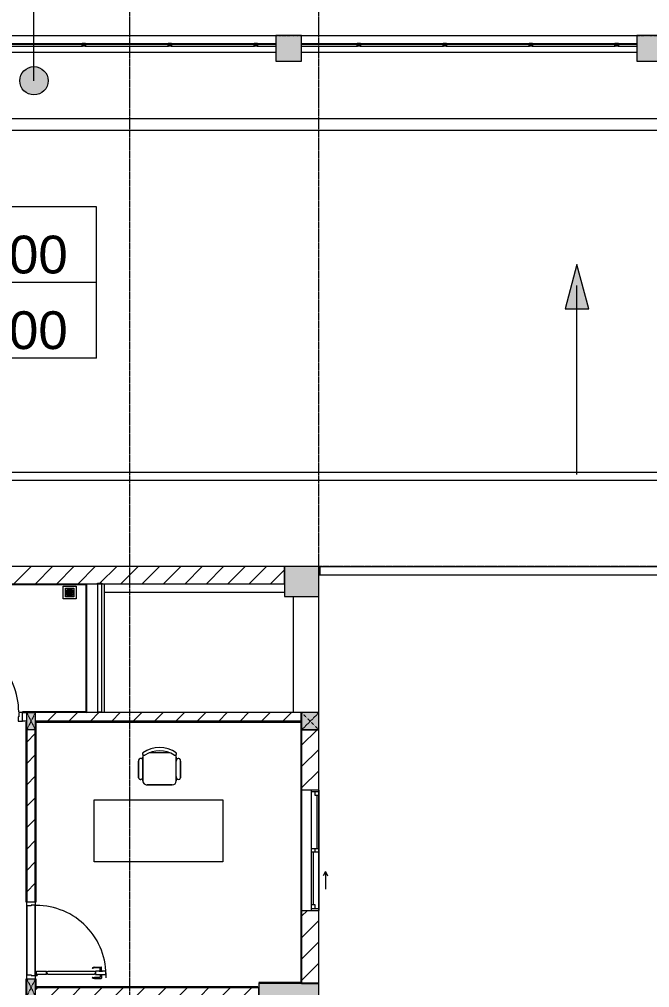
# Model space of a CAD drawing. Header units: millimetres. Extents: x -24439 to 198341, y -52871 to 149926.
# Drawn here: x 51467 to 58803, y 73337 to 84604 of the extents above; entities that cross this region are included whole.
import ezdxf

# ---------------------------------------------------------------- set-up
doc = ezdxf.new("R2010")
doc.units = ezdxf.units.MM
for name, pattern in [('Dash', [6, 3, -3]), ('Double dash', [41.999998, 12, -6, 6, -6, 6, -6]), ('Grid Line', [22.225, 12.7, -3.175, 3.175, -3.175])]:
    doc.linetypes.add(name, pattern=pattern)
for name, color, linetype, lineweight in [('0-1', 7, 'Continuous', 5), ('A-ANNO-NOTE', 131, 'Continuous', 9), ('A-DETL-GENF-1', 9, 'Continuous', 9), ('A-DOOR-1', 9, 'Continuous', 9), ('A-FLOR', 192, 'Continuous', 9), ('A-FLOR-1', 9, 'Continuous', 9), ('A-FLOR-HRAL', 11, 'Continuous', 9), ('A-FLOR-HRAL-1', 9, 'Continuous', 9), ('A-GLAZ', 151, 'Continuous', 9), ('A-WALL', 113, 'Continuous', 9), ('A-WALL-1', 253, 'Continuous', 18), ('A-WALL-2', 9, 'Continuous', 9), ('A-WALL-3', 113, 'Continuous', 18), ('A-WALL-PATT-1', 10, 'Continuous', 9), ('A-WALL-PATT-2', 9, 'Continuous', 9), ('A-WALL-PATT-3', 111, 'Continuous', 9), ('C-PROP-LINE', 91, 'Double dash', 18), ('G-IMPT', 8, 'Continuous', 9), ('I-FURN', 30, 'Continuous', 9), ('I-FURN-1', 9, 'Continuous', 9), ('I-WALL-1', 253, 'Continuous', 18), ('M-EQPM', 50, 'Continuous', 9), ('S-BEAM-1', 9, 'Continuous', 9), ('S-COLS', 52, 'Continuous', 9), ('S-COLS-1', 254, 'Continuous', 5), ('S-COLS-2', 253, 'Continuous', 18), ('S-COLS-3', 9, 'Continuous', 9), ('S-COLS-4', 52, 'Continuous', 18), ('S-COLS-5', 52, 'Dash', 9), ('S-COLS-HDLN', 52, 'Dash', 9), ('S-COLS-HDLN-1', 9, 'Dash', 9), ('S-GRID-1', 1, 'Grid Line', 9)]:
    doc.layers.add(name, color=color, linetype=linetype, lineweight=lineweight)
doc.styles.add('Arial_6', font='arial_0.ttf', dxfattribs={"height": 2})
doc.styles.add('Arial_7', font='arial_0.ttf', dxfattribs={"height": 440})
pattern_1 = [(45, (0, 0), (-116.67262, 116.67262), [])]
pattern_2 = [(45, (0, 0), (-124.4508, 124.4508), [])]

# ---------------------------------------------------------------- blocks, each defined once
blk = doc.blocks.new('NCV_TKTC_KET CAU_rvt-1-TKCS_MB ĐỊNH VỊ CAO ĐỘ THIẾT KẾ')
at = {"layer": 'S-COLS-1'}
blk.add_hatch(color=256, dxfattribs=at).paths.add_polyline_path([(54553, 77887), (54953, 77887), (54953, 78237), (54553, 78237)])
h = blk.add_hatch(color=256, dxfattribs=at)
h.paths.add_polyline_path([(54928, 73037), (54953, 73037), (54953, 73387), (54253, 73387), (54253, 73037), (54878, 73037)])
h.paths.add_polyline_path([(54928, 73182), (54878, 73182), (54878, 73192), (54928, 73192)])
at = {"layer": 'A-FLOR-1'}
for p, q in [((54953, 76537), (54953, 77887)), ((54753, 76537), (54747, 76537)), ((54953, 69762), (54953, 76537))]:
    blk.add_line(p, q, dxfattribs=at)
at = {"layer": 'S-BEAM-1'}
for p, q in [((52453, 77937), (54553, 77937)), ((54653, 77887), (54653, 76537)), ((54953, 76537), (54953, 77887))]:
    blk.add_line(p, q, dxfattribs=at)
at = {"layer": 'S-COLS-2'}
for p, q in [((54553, 78237), (54553, 77887)), ((54953, 78237), (54553, 78237)), ((54953, 77887), (54953, 78237)), ((54553, 77887), (54953, 77887)), ((54253, 73387), (54253, 73037)), ((54953, 73387), (54253, 73387)), ((54953, 73037), (54953, 73387))]:
    blk.add_line(p, q, dxfattribs=at)
blk = doc.blocks.new('Railing - Railing-911452-TKCS_MB ĐỊNH VỊ CAO ĐỘ THIẾT KẾ')
at = {"layer": 'A-FLOR-HRAL-1'}
for p, q in [((28244, 68776), (28254, 68766)), ((28254, 68766), (29334, 68766)), ((28254, 68766), (28254, 68616)), ((29334, 68766), (29344, 68776)), ((29334, 68766), (29334, 67286)), ((27654, 68616), (27644, 68626)), ((28254, 68616), (28244, 68626)), ((27654, 67286), (27654, 68616)), ((28254, 68616), (27654, 68616)), ((27654, 67286), (27644, 67276)), ((27644, 67276), (27694, 67276)), ((27694, 67286), (27654, 67286)), ((27694, 67286), (27694, 67276)), ((28594, 67276), (28594, 67286)), ((29334, 67286), (28594, 67286)), ((28594, 67276), (28644, 67276)), ((29334, 67286), (29344, 67276))]:
    blk.add_line(p, q, dxfattribs=at)
blk = doc.blocks.new('DOOR_CW_01 CANH MO-PANEL KINH - DIW_01-900x2200-CỬA GỖ VÂN LAMINATE-553375-TKCS_MB ĐỊNH VỊ CAO ĐỘ THIẾT KẾ')
at = {"layer": 'A-DETL-GENF-1'}
for p, q in [((-397, -182), (-397, -62)), ((-397, -62), (-357, -62)), ((-357, -62), (-357, -182)), ((-357, -182), (-397, -182)), ((-397, -196), (-391, -196)), ((-397, -738), (-397, -196)), ((-391, -196), (-391, -182)), ((-391, -182), (-363, -182)), ((-363, -182), (-363, -196)), ((-357, -196), (-363, -196)), ((-357, -196), (-357, -738)), ((-442, -737), (-442, -816)), ((-434, -711), (-427, -716)), ((-434, -800), (-434, -737)), ((-397, -738), (-391, -738)), ((-357, -752), (-397, -752)), ((-397, -752), (-397, -872)), ((-391, -752), (-391, -738)), ((-363, -752), (-391, -752)), ((-357, -738), (-363, -738)), ((-363, -738), (-363, -752)), ((-357, -872), (-357, -752)), ((-320, -711), (-327, -716)), ((-320, -800), (-320, -737)), ((-312, -737), (-312, -816)), ((-399, -820), (-438, -820)), ((-399, -804), (-430, -804)), ((-399, -792), (-399, -832)), ((-397, -792), (-399, -792)), ((-399, -832), (-397, -832)), ((-397, -792), (-397, -832)), ((-397, -872), (-357, -872)), ((-357, -792), (-357, -832)), ((-357, -792), (-355, -792)), ((-355, -832), (-357, -832)), ((-355, -792), (-355, -832)), ((-355, -804), (-324, -804)), ((-355, -820), (-316, -820))]:
    blk.add_line(p, q, dxfattribs=at)
blk.add_circle((-407, -60), 10, dxfattribs=at)
for centre, radius, start, end in [((-407, -60), 814, 268, 0), ((-397, -737), 45, 145, 180), ((-397, -737), 37, 145, 180), ((-357, -737), 37, 0, 35), ((-357, -737), 45, 360, 35), ((-438, -816), 4, 180, 270), ((-430, -800), 4, 180, 270), ((-324, -800), 4, 270, 0), ((-316, -816), 4, 270, 0)]:
    blk.add_arc(centre, radius, start, end, dxfattribs=at)
at = {"layer": 'A-DOOR-1'}
for p, q in [((-450, -50), (-450, 50)), ((-450, 50), (-400, 50)), ((-400, 50), (-400, 0)), ((400, 0), (400, 50)), ((400, 50), (450, 50)), ((450, 50), (450, -50)), ((-410, -50), (-450, -50)), ((-410, 0), (-410, -50)), ((-400, 0), (-410, 0)), ((-407, -50), (-382, -50)), ((410, 0), (400, 0)), ((410, -50), (410, 0)), ((450, -50), (410, -50))]:
    blk.add_line(p, q, dxfattribs=at)
blk = doc.blocks.new('BAN LV A - BAN LV A_dwg_ban hoc2-348006-TKCS_MB ĐỊNH VỊ CAO ĐỘ THIẾT KẾ')
at = {"layer": 'I-FURN'}
for p, q in [((-243, 354), (-243, 162)), ((-194, 389), (-194, 113)), ((146, 437), (-146, 437)), ((194, 113), (194, 389)), ((194, 351), (194, 151)), ((244, 162), (244, 354)), ((-121, 65), (121, 65))]:
    blk.add_line(p, q, dxfattribs=at)
at = {"layer": 'I-FURN', "flags": 128}
blk.add_lwpolyline([(-738, 611), (-738, 1331), (-155, 1331), (762, 1331), (762, 611)], close=True, dxfattribs=at)
at = {"layer": 'I-FURN'}
for centre, radius, start, end in [((-219, 347), 25.3, 343.7398, 163.7398), ((-146, 389), 48.6, 90, 180), ((146, 389), 48.6, 360, 90), ((219, 347), 25.3, 16.2602, 170.7054), ((-219, 155), 25.3, 163.7398, 16.2602), ((-146, 113), 48.6, 180, 207.5844), ((146, 113), 48.6, 332.4156, 0), ((219, 155), 25.3, 189.2946, 16.2602), ((-180, 75), 17.8, 57.9726, 216.6901), ((0, 324), 324, 233.1301, 306.8699), ((0, 359), 318, 237.5758, 302.4242), ((180, 75), 17.8, 323.3099, 122.0274)]:
    blk.add_arc(centre, radius, start, end, dxfattribs=at)
blk = doc.blocks.new('BAN LV A - BAN LV A_dwg-348005-TKCS_MB ĐỊNH VỊ CAO ĐỘ THIẾT KẾ')
at = {"extrusion": (0, 0, -1), "zscale": -1, "rotation": 180}
blk.add_blockref('BAN LV A - BAN LV A_dwg_ban hoc2-348006-TKCS_MB ĐỊNH VỊ CAO ĐỘ THIẾT KẾ', (-729, 1384), dxfattribs=at)
blk = doc.blocks.new('BAN LV A - BAN LV A-401069-TKCS_MB ĐỊNH VỊ CAO ĐỘ THIẾT KẾ')
at = {"layer": 'I-FURN-1'}
for p, q in [((-9, -53), (1491, -53)), ((-9, -773), (-9, -53)), ((1491, -53), (1491, -773)), ((1491, -773), (-9, -773)), ((535, -1029), (535, -995)), ((583, -946), (875, -946)), ((923, -995), (923, -1032)), ((486, -1222), (486, -1029)), ((973, -1029), (973, -1222)), ((535, -1270), (535, -1236)), ((923, -1233), (923, -1270))]:
    blk.add_line(p, q, dxfattribs=at)
for centre, radius, start, end in [((510, -1036), 25.3, 16.2602, 163.7398), ((583, -995), 48.6, 90, 180), ((875, -995), 48.6, 0, 90), ((948, -1036), 25.3, 16.2602, 170.7054), ((510, -1229), 25.3, 163.7398, 343.7398), ((948, -1229), 25.3, 189.2946, 16.2602), ((549, -1308), 17.8, 119.404, 216.6901), ((583, -1270), 48.6, 180, 207.5844), ((729, -1060), 324, 233.1301, 306.8699), ((875, -1270), 48.6, 332.4156, 0), ((909, -1308), 17.8, 323.3099, 60.596)]:
    blk.add_arc(centre, radius, start, end, dxfattribs=at)
at = {"extrusion": (0, 0, -1), "zscale": -1, "rotation": 180}
blk.add_blockref('BAN LV A - BAN LV A_dwg-348005-TKCS_MB ĐỊNH VỊ CAO ĐỘ THIẾT KẾ', (0, 0), dxfattribs=at)
blk = doc.blocks.new('Railing - 50 x 10mm-457210-TKCS_MB ĐỊNH VỊ CAO ĐỘ THIẾT KẾ')
at = {"layer": 'A-FLOR-HRAL-1'}
for p, q in [((25, 5), (-25, 5)), ((-25, 5), (-25, -5)), ((25, -5), (25, 5)), ((-25, -5), (25, -5))]:
    blk.add_line(p, q, dxfattribs=at)
blk = doc.blocks.new('Railing - Railing-987316-TKCS_MB ĐỊNH VỊ CAO ĐỘ THIẾT KẾ')
at = {"layer": 'A-FLOR-HRAL-1'}
for p, q in [((29469, 68771), (29469, 67286)), ((29519, 67286), (29519, 68771))]:
    blk.add_line(p, q, dxfattribs=at)
at = {"extrusion": (0, 0, -1), "zscale": -1}
for p in [(-29494, 68776), (-29494, 67281)]:
    blk.add_blockref('Railing - 50 x 10mm-457210-TKCS_MB ĐỊNH VỊ CAO ĐỘ THIẾT KẾ', p, dxfattribs=at)
blk = doc.blocks.new('G1_SOF - BO TRU - 100x200-V116-TKCS_MB ĐỊNH VỊ CAO ĐỘ THIẾT KẾ')
at = {"layer": 'S-COLS-3'}
blk.add_hatch(color=256, dxfattribs=at).paths.add_polyline_path([(50, 100), (-50, 100), (-50, -100), (50, -100)])
at = {"layer": 'S-COLS-2'}
for p, q in [((-50, 100), (50, 100)), ((-50, -100), (-50, 100)), ((50, 100), (50, -100))]:
    blk.add_line(p, q, dxfattribs=at)
at = {"layer": 'S-COLS-HDLN-1'}
for p, q in [((50, -100), (-50, 100)), ((-50, -100), (50, 100))]:
    blk.add_line(p, q, dxfattribs=at)
blk = doc.blocks.new('DOOR_CW_01 CANH MO-PANEL KINH - DIG_01-900x2200-CỬA NHÔM KÍNH-400868-TKCS_MB ĐỊNH VỊ CAO ĐỘ THIẾT KẾ')
at = {"layer": 'A-DETL-GENF-1'}
for p, q in [((-442, 737), (-442, 816)), ((-399, 820), (-438, 820)), ((-434, 800), (-434, 737)), ((-399, 804), (-430, 804)), ((-399, 832), (-397, 832)), ((-399, 792), (-399, 832)), ((-397, 792), (-399, 792)), ((-397, 872), (-357, 872)), ((-397, 752), (-397, 872)), ((-397, 792), (-397, 832)), ((-357, 872), (-357, 752)), ((-357, 792), (-357, 832)), ((-355, 832), (-357, 832)), ((-357, 792), (-355, 792)), ((-355, 792), (-355, 832)), ((-355, 820), (-316, 820)), ((-355, 804), (-324, 804)), ((-320, 800), (-320, 737)), ((-312, 737), (-312, 816)), ((-434, 711), (-427, 716)), ((-357, 752), (-397, 752)), ((-397, 738), (-391, 738)), ((-397, 738), (-397, 196)), ((-363, 752), (-391, 752)), ((-391, 752), (-391, 738)), ((-363, 738), (-363, 752)), ((-357, 738), (-363, 738)), ((-357, 196), (-357, 738)), ((-320, 711), (-327, 716)), ((-397, 196), (-391, 196)), ((-357, 182), (-397, 182)), ((-397, 182), (-397, 62)), ((-391, 196), (-391, 182)), ((-391, 182), (-363, 182)), ((-357, 196), (-363, 196)), ((-363, 182), (-363, 196)), ((-357, 62), (-357, 182)), ((-397, 62), (-357, 62))]:
    blk.add_line(p, q, dxfattribs=at)
blk.add_circle((-407, 60), 10, dxfattribs=at)
for centre, radius, start, end in [((-438, 816), 4, 90, 180), ((-407, 60), 814, 360, 92), ((-430, 800), 4, 90, 180), ((-324, 800), 4, 360, 90), ((-316, 816), 4, 0, 90), ((-397, 737), 45, 180, 215), ((-397, 737), 37, 180, 215), ((-357, 737), 37, 325, 0), ((-357, 737), 45, 325, 0)]:
    blk.add_arc(centre, radius, start, end, dxfattribs=at)
at = {"layer": 'A-DOOR-1'}
for p, q in [((-410, 50), (-450, 50)), ((-450, 50), (-450, -50)), ((-410, 0), (-410, 50)), ((-400, 0), (-410, 0)), ((-407, 50), (-382, 50)), ((-400, -50), (-400, 0)), ((410, 0), (400, 0)), ((400, 0), (400, -50)), ((450, 50), (410, 50)), ((410, 50), (410, 0)), ((450, -50), (450, 50)), ((-450, -50), (-400, -50)), ((400, -50), (450, -50))]:
    blk.add_line(p, q, dxfattribs=at)
blk = doc.blocks.new('G1_SOF - BO TRU - 100x200-V62-TKCS_MB ĐỊNH VỊ CAO ĐỘ THIẾT KẾ')
at = {"layer": 'S-COLS-3'}
blk.add_hatch(color=256, dxfattribs=at).paths.add_polyline_path([(-50, -100), (50, -100), (50, 100), (-50, 100)])
at = {"layer": 'S-COLS-2'}
for p, q in [((-50, 100), (50, 100)), ((-50, -100), (-50, 100)), ((50, 100), (50, -100)), ((50, -100), (-50, -100))]:
    blk.add_line(p, q, dxfattribs=at)
at = {"layer": 'S-COLS-HDLN-1'}
for p, q in [((50, -100), (-50, 100)), ((-50, -100), (50, 100))]:
    blk.add_line(p, q, dxfattribs=at)
blk = doc.blocks.new('NCV_TKTC_TANG 1_rvt-1-TKCS_MB ĐỊNH VỊ CAO ĐỘ THIẾT KẾ')
at = {"layer": 'A-WALL-PATT-1'}
h = blk.add_hatch(dxfattribs=at)
h.set_pattern_fill('FP_2', color=256, style=0, pattern_type=2)
h.set_pattern_definition(pattern_2)
h.paths.add_polyline_path([(51653, 76437), (54747, 76437), (54747, 76537), (51653, 76537)])
h = blk.add_hatch(dxfattribs=at)
h.set_pattern_fill('FP_2', color=256, style=0, pattern_type=2)
h.set_pattern_definition(pattern_2)
h.paths.add_polyline_path([(51553, 74337), (51653, 74337), (51653, 76337), (51553, 76337), (51553, 74390)])
h = blk.add_hatch(dxfattribs=at)
h.set_pattern_fill('FP_2', color=256, style=0, pattern_type=2)
h.set_pattern_definition(pattern_2)
h.paths.add_polyline_path([(53773, 73237), (54253, 73237), (54253, 73337), (51653, 73337), (51653, 73237), (52563, 73237)])
at = {"layer": 'A-WALL-PATT-2'}
h = blk.add_hatch(dxfattribs=at)
h.set_pattern_fill('FP_3', color=256, style=0, pattern_type=2)
h.set_pattern_definition(pattern_1)
h.paths.add_polyline_path([(51543, 73227), (51553, 73227), (51553, 73437), (51543, 73437), (51543, 73237)])
h.paths.add_polyline_path([(51543, 74337), (51553, 74337), (51553, 76437), (51543, 76437), (51543, 74345)])
h = blk.add_hatch(dxfattribs=at)
h.set_pattern_fill('FP_3', color=256, style=0, pattern_type=2)
h.set_pattern_definition(pattern_1)
h.paths.add_polyline_path([(51653, 76427), (54753, 76427), (54753, 76437), (51653, 76437)])
h = blk.add_hatch(dxfattribs=at)
h.set_pattern_fill('FP_3', color=256, style=0, pattern_type=2)
h.set_pattern_definition(pattern_1)
h.paths.add_polyline_path([(51663, 73347), (51663, 73437), (51653, 73437), (51653, 73347)])
h.paths.add_polyline_path([(51653, 74337), (51663, 74337), (51663, 76427), (51653, 76427), (51653, 74390)])
h = blk.add_hatch(dxfattribs=at)
h.set_pattern_fill('FP_3', color=256, style=0, pattern_type=2)
h.set_pattern_definition(pattern_1)
h.paths.add_polyline_path([(54753, 73387), (54753, 76427), (54743, 76427), (54743, 73387)])
h = blk.add_hatch(dxfattribs=at)
h.set_pattern_fill('FP_3', color=256, style=0, pattern_type=2)
h.set_pattern_definition(pattern_1)
h.paths.add_polyline_path([(54253, 73387), (54743, 73387), (54743, 73397), (54253, 73397)])
h = blk.add_hatch(dxfattribs=at)
h.set_pattern_fill('FP_3', color=256, style=0, pattern_type=2)
h.set_pattern_definition(pattern_1)
h.paths.add_polyline_path([(52563, 73337), (54253, 73337), (54253, 73347), (51653, 73347), (51653, 73337)])
at = {"layer": 'A-FLOR-1'}
for p, q in [((51543, 76437), (51503, 76437)), ((51553, 73487), (51553, 74287)), ((51553, 74287), (51553, 73487)), ((51653, 74297), (51653, 73477)), ((51653, 73477), (51653, 74297))]:
    blk.add_line(p, q, dxfattribs=at)
at = {"layer": 'A-WALL-1'}
for p, q in [((52378, 76537), (51653, 76537)), ((54747, 76537), (52428, 76537)), ((54747, 76437), (54747, 76537)), ((51653, 76437), (54747, 76437)), ((54253, 73337), (51653, 73337)), ((54253, 73237), (54253, 73337))]:
    blk.add_line(p, q, dxfattribs=at)
at = {"layer": 'A-WALL-2'}
for p, q in [((52253, 76537), (52253, 78037)), ((52453, 78037), (52453, 76537)), ((51553, 74337), (51553, 76337)), ((51553, 76337), (51553, 74337)), ((51653, 76337), (51653, 74337)), ((51653, 74337), (51653, 76337)), ((51553, 73487), (51553, 74287)), ((51653, 74297), (51653, 73477))]:
    blk.add_line(p, q, dxfattribs=at)
at = {"layer": 'I-WALL-1'}
for p, q in [((51553, 76437), (51543, 76437)), ((51543, 76427), (51543, 74337)), ((54753, 76437), (51653, 76437)), ((51663, 76427), (54743, 76427)), ((51663, 74337), (51663, 76427)), ((54743, 76427), (54743, 73397)), ((54753, 76427), (54753, 76437)), ((54753, 75635), (54753, 76427)), ((51543, 74337), (51553, 74337)), ((51653, 74337), (51663, 74337)), ((54753, 73387), (54753, 74235)), ((51543, 73437), (51543, 73227)), ((51553, 73437), (51543, 73437)), ((51663, 73437), (51653, 73437)), ((51663, 73347), (51663, 73437)), ((54743, 73397), (54253, 73397)), ((54253, 73387), (54743, 73387)), ((54743, 73387), (54753, 73387)), ((51653, 73337), (54253, 73337)), ((54243, 73347), (51663, 73347)), ((54253, 73337), (54253, 73347))]:
    blk.add_line(p, q, dxfattribs=at)
at = {"layer": 'A-DOOR-1'}
blk.add_blockref('DOOR_CW_01 CANH MO-PANEL KINH - DIG_01-900x2200-CỬA NHÔM KÍNH-400868-TKCS_MB ĐỊNH VỊ CAO ĐỘ THIẾT KẾ', (51053, 76487), dxfattribs=at)
at = {"layer": 'A-DOOR-1', "rotation": 90.0000000000008}
blk.add_blockref('DOOR_CW_01 CANH MO-PANEL KINH - DIW_01-900x2200-CỬA GỖ VÂN LAMINATE-553375-TKCS_MB ĐỊNH VỊ CAO ĐỘ THIẾT KẾ', (51603, 73887), dxfattribs=at)
at = {"layer": 'A-FLOR-HRAL-1'}
for name in ['Railing - Railing-911452-TKCS_MB ĐỊNH VỊ CAO ĐỘ THIẾT KẾ', 'Railing - Railing-987316-TKCS_MB ĐỊNH VỊ CAO ĐỘ THIẾT KẾ']:
    blk.add_blockref(name, (22908, 9261), dxfattribs=at)
at = {"layer": 'I-FURN-1', "rotation": 180}
blk.add_blockref('BAN LV A - BAN LV A-401069-TKCS_MB ĐỊNH VỊ CAO ĐỘ THIẾT KẾ', (53828, 74749), dxfattribs=at)
at = {"layer": 'S-COLS-3', "rotation": 180}
for name, p in [('G1_SOF - BO TRU - 100x200-V62-TKCS_MB ĐỊNH VỊ CAO ĐỘ THIẾT KẾ', (51603, 76437)), ('G1_SOF - BO TRU - 100x200-V116-TKCS_MB ĐỊNH VỊ CAO ĐỘ THIẾT KẾ', (51603, 73337))]:
    blk.add_blockref(name, p, dxfattribs=at)
blk = doc.blocks.new('1_FAMILY RVT - W01-WxH 1400x1400xmm-389822-TKCS_MB ĐỊNH VỊ CAO ĐỘ THIẾT KẾ')
at = {"layer": 'A-GLAZ'}
for p, q in [((248.4, 172.39), (299.2, 197.79)), ((248.4, 172.39), (299.2, 146.99)), ((248.4, 172.39), (451.6, 172.39)), ((-700, 96.19), (-700, -103.81)), ((700, 96.19), (-700, 96.19)), ((-700, 96.19), (-636.5, 96.19)), ((-700, 7.29), (-680.95, 7.29)), ((-680.95, 96.19), (-680.95, 7.29)), ((-636.5, 51.74), (-680.95, 51.74)), ((-680.95, 7.29), (-22.225, 7.29)), ((-636.5, 96.19), (-22.225, 96.19)), ((-636.5, 96.19), (-636.5, 51.74)), ((-636.5, 73.965), (-22.225, 73.965)), ((-22.225, 7.29), (-22.225, 96.19)), ((-22.225, 96.19), (22.225, 96.19)), ((22.225, 51.74), (-22.225, 51.74)), ((-22.225, 7.29), (22.225, 7.29)), ((22.225, 96.19), (680.95, 96.19)), ((22.225, 96.19), (22.225, 7.29)), ((22.225, 29.515), (636.5, 29.515)), ((22.225, 7.29), (636.5, 7.29)), ((636.5, 51.74), (636.5, 7.29)), ((680.95, 51.74), (636.5, 51.74)), ((636.5, 7.29), (700, 7.29)), ((680.95, 96.19), (700, 96.19)), ((680.95, 96.19), (680.95, 7.29)), ((700, -103.81), (700, 96.19)), ((-700, -103.81), (700, -103.81))]:
    blk.add_line(p, q, dxfattribs=at)
blk = doc.blocks.new('M_Concrete-Rectangular-Column2 - 300x300-2025389-TKCS_MB ĐỊNH VỊ CAO ĐỘ THIẾT KẾ')
at = {"layer": 'S-COLS-3'}
blk.add_hatch(color=256, dxfattribs=at).paths.add_polyline_path([(150, -150), (150, 150), (-150, 150), (-150, -150)])
at = {"layer": 'S-COLS-4'}
for p, q in [((150, 150), (-150, 150)), ((-150, 150), (-150, -150)), ((150, -150), (150, 150)), ((-150, -150), (150, -150))]:
    blk.add_line(p, q, dxfattribs=at)
blk = doc.blocks.new('NBS_CLDPhysicalSecuritySystems_MtlMeshPnlFncngSym_CLDModsecSecurusS3_InfillPanel - NBS_CLDPhysicalSecuritySystems_MtlMeshPnlFncngSym_CLDModsecSecurusS2_InfillPanel-2369332-TKCS_MB ĐỊNH VỊ CAO ĐỘ THIẾT KẾ')
at = {"layer": 'A-FLOR-HRAL'}
h = blk.add_hatch(dxfattribs=at)
h.set_pattern_fill('FP_6', color=256, style=0, pattern_type=2)
h.set_pattern_definition([(180, (609.6, 0), (-2e-15, -13), []), (270, (609.6, 0), (76, 5e-15), [])])
h.paths.add_polyline_path([(38, 6), (0, 6), (0, -6), (3900, -6), (3900, 6), (2459, 6)])
for p, q in [((218, 27), (0, 27)), ((0, 6), (3900, 6)), ((214, 6), (214, 23)), ((254, 6), (214, 6)), ((218, 27), (250, 27)), ((1218, 27), (250, 27)), ((254, 23), (254, 6)), ((1214, 6), (1214, 23)), ((1254, 6), (1214, 6)), ((1218, 27), (1250, 27)), ((2218, 27), (1250, 27)), ((1254, 23), (1254, 6)), ((2214, 6), (2214, 23)), ((2254, 6), (2214, 6)), ((2218, 27), (2250, 27)), ((3218, 27), (2250, 27)), ((2254, 23), (2254, 6)), ((3214, 6), (3214, 23)), ((3254, 6), (3214, 6)), ((3218, 27), (3250, 27)), ((3900, 27), (3250, 27)), ((3254, 23), (3254, 6)), ((3900, -6), (0, -6)), ((214, -11), (214, -6)), ((214, -6), (254, -6)), ((254, -11), (214, -11)), ((254, -6), (254, -11)), ((1214, -11), (1214, -6)), ((1214, -6), (1254, -6)), ((1254, -11), (1214, -11)), ((1254, -6), (1254, -11)), ((2214, -11), (2214, -6)), ((2214, -6), (2254, -6)), ((2254, -11), (2214, -11)), ((2254, -6), (2254, -11)), ((3214, -11), (3214, -6)), ((3214, -6), (3254, -6)), ((3254, -11), (3214, -11)), ((3254, -6), (3254, -11))]:
    blk.add_line(p, q, dxfattribs=at)
for centre, start, end in [((218, 23), 90, 180), ((250, 23), 0, 90), ((1218, 23), 90, 180), ((1250, 23), 0, 90), ((2218, 23), 90, 180), ((2250, 23), 0, 90), ((3218, 23), 90, 180), ((3250, 23), 0, 90)]:
    blk.add_arc(centre, 4, start, end, dxfattribs=at)
blk = doc.blocks.new('TKTC_XREF_251221_MB TANG 1 - TKTC_XREF_260130_MB TANG 1_dwg_THU NUOC - THU NUOC-444531-TKCS_MB TẦNG 1-4202124-TKCS_MB ĐỊNH VỊ CAO ĐỘ THIẾT KẾ')
at = {"layer": 'M-EQPM'}
for p, q in [((-23, 11), (41, 11)), ((41, 5), (-23, 5)), ((-11, 23), (28, 23)), ((28, 17), (-11, 17)), ((-1, 36), (19, 36)), ((19, 30), (-1, 30)), ((-23, -14), (41, -14)), ((41, -20), (-23, -20)), ((-11, -26), (28, -26)), ((28, -32), (-11, -32)), ((-1, -38), (19, -38)), ((19, -44), (-1, -44))]:
    blk.add_line(p, q, dxfattribs=at)
at = {"layer": 'M-EQPM', "flags": 128}
for points in [[(84, -79), (84, 71), (-66, 71), (-66, -79)], [(59, -54), (59, 46), (-41, 46), (-41, -54)]]:
    blk.add_lwpolyline(points, close=True, dxfattribs=at)
for points in [[(-23, -1), (1, -1), (1, -7), (-23, -7)], [(41, -7), (17, -7), (17, -1), (41, -1)]]:
    blk.add_lwpolyline(points, dxfattribs=at)
at = {"layer": 'M-EQPM'}
for centre, radius, start, end in [((9, -4), 45, 360, 180), ((9, -4), 45, 360, 180), ((-23, 8), 3, 90, 270), ((-11, 20), 3, 90, 270), ((-1, 33), 3, 90, 270), ((19, 33), 3, 270, 90), ((28, 20), 3, 270, 90), ((41, 8), 3, 270, 90), ((9, -4), 45, 180, 360), ((9, -4), 45, 180, 360), ((-23, -4), 3, 90, 270), ((-23, -17), 3, 90, 270), ((-11, -29), 3, 90, 270), ((-1, -41), 3, 90, 270), ((19, -41), 3, 270, 90), ((28, -29), 3, 270, 90), ((41, -4), 3, 270, 90), ((41, -17), 3, 270, 90)]:
    blk.add_arc(centre, radius, start, end, dxfattribs=at)
blk = doc.blocks.new('TKTC_XREF_251221_MB TANG 1 - TKTC_XREF_260130_MB TANG 1_dwg-4202109-TKCS_MB ĐỊNH VỊ CAO ĐỘ THIẾT KẾ')
at = {"layer": 'G-IMPT'}
for p, q in [((-148199, -323108), (-156799, -323108)), ((-148199, -324810), (-148199, -323460))]:
    blk.add_line(p, q, dxfattribs=at)
at = {"extrusion": (0, 0, -1), "zscale": -1}
blk.add_blockref('TKTC_XREF_251221_MB TANG 1 - TKTC_XREF_260130_MB TANG 1_dwg_THU NUOC - THU NUOC-444531-TKCS_MB TẦNG 1-4202124-TKCS_MB ĐỊNH VỊ CAO ĐỘ THIẾT KẾ', (151090, -323408), dxfattribs=at)
blk = doc.blocks.new('TKTC_XREF_251221_MB TANG 1 - TKTC_XREF_251221_MB TANG 1-2038492-TKCS_MB ĐỊNH VỊ CAO ĐỘ THIẾT KẾ')
blk.add_blockref('TKTC_XREF_251221_MB TANG 1 - TKTC_XREF_260130_MB TANG 1_dwg-4202109-TKCS_MB ĐỊNH VỊ CAO ĐỘ THIẾT KẾ', (169499, 384110))
blk = doc.blocks.new('G1_SOF - BO TRU - 200x200-3050151-TKCS_MB ĐỊNH VỊ CAO ĐỘ THIẾT KẾ')
at = {"layer": 'S-COLS-HDLN'}
for p, q in [((-100, 100), (100, -100)), ((100, 100), (-100, -100))]:
    blk.add_line(p, q, dxfattribs=at)
blk = doc.blocks.new('Family - ___-1476882-TKCS_MB ĐỊNH VỊ CAO ĐỘ THIẾT KẾ')
at = {"layer": 'C-PROP-LINE'}
blk.add_line((33104, 84418), (127802, 84418), dxfattribs=at)
blk = doc.blocks.new('GHI CHU CAO DO THIET KE - GHI CHÚ CAO ĐỘ THIẾT KẾ-1513209-TKCS_MB ĐỊNH VỊ CAO ĐỘ THIẾT KẾ')
at = {"layer": 'A-ANNO-NOTE'}
for p, q in [((0, 8), (0, 0)), ((14.5, 8), (0, 8)), ((4.5, 8), (4.5, 0)), ((14.5, 0), (14.5, 8)), ((14.5, 4), (0, 4)), ((14.5, 0), (0, 0))]:
    blk.add_line(p, q, dxfattribs=at)
at = {"layer": 'A-ANNO-NOTE', "char_height": 2, "attachment_point": 5, "line_spacing_factor": 0.936439, "style": 'Arial_6'}
for s, insert, width in [('\\pt0.5,1,1.5,2,2.5,3,3.5,4,4.5,5,5.5,6,6.5,7,7.5,8,8.5,9,9.5,10,10.5,11,11.5,12,12.5,13,13.5,14,14.5,15,15.5,16;QG', (2.255, 5.459), 4.63), ('\\pt0.5,1,1.5,2,2.5,3,3.5,4,4.5,5,5.5,6,6.5,7,7.5,8,8.5,9,9.5,10,10.5,11,11.5,12,12.5,13,13.5,14,14.5,15,15.5,16;TK', (2.229, 1.459), 4.5)]:
    blk.add_mtext(s, dxfattribs=dict(at, insert=insert, width=width))
blk = doc.blocks.new('MUI TEN_0_1 - Moc lat gach-1550039-TKCS_MB ĐỊNH VỊ CAO ĐỘ THIẾT KẾ')
at = {"layer": 'A-ANNO-NOTE'}
blk.add_hatch(color=256, dxfattribs=at).paths.add_polyline_path([(7.872, 1.448), (7.872, 2.701), (10.209, 2.074)])
for p, q in [((10.209, 2.074), (7.872, 2.701)), ((7.872, 2.701), (7.872, 1.448)), ((-0.901, 2.074), (9.099, 2.074)), ((7.872, 1.448), (10.209, 2.074))]:
    blk.add_line(p, q, dxfattribs=at)

msp = doc.modelspace()

# ---------------------------------------------------------------- hatches: boundary and pattern name
at = {"layer": 'A-ANNO-NOTE'}
h = msp.add_hatch(color=256, dxfattribs=at)
edge = h.paths.add_edge_path()
edge.add_arc((51637.2, 83889.9), 165, 0, 360)
at = {"layer": 'A-WALL-PATT-3'}
h = msp.add_hatch(dxfattribs=at)
h.set_pattern_fill('FP_1', color=256, style=0, pattern_type=2)
h.set_pattern_definition(pattern_2)
h.paths.add_polyline_path([(54552.6, 78036.9), (54552.6, 78236.9), (51152.5, 78236.9), (51152.5, 78036.9), (52377.6, 78036.9), (52377.6, 78041.9), (52427.6, 78041.9), (52427.6, 78036.9), (53773, 78036.9)])
h = msp.add_hatch(dxfattribs=at)
h.set_pattern_fill('FP_1', color=256, style=0, pattern_type=2)
h.set_pattern_definition(pattern_2)
h.paths.add_polyline_path([(54952.6, 73386.9), (54952.6, 74235.3), (54752.6, 74235.3), (54752.6, 73386.9)])
h.paths.add_polyline_path([(54952.6, 75635.3), (54952.6, 76336.9), (54752.6, 76336.9), (54752.6, 75635.3)])
at = {"layer": 'S-COLS-1'}
msp.add_hatch(color=256, dxfattribs=at).paths.add_polyline_path([(54752.6, 76336.9), (54952.6, 76336.9), (54952.6, 76536.9), (54752.6, 76536.9)])

# ---------------------------------------------------------------- linework, layer by layer
at = {"layer": 'A-ANNO-NOTE'}
msp.add_line((51637.2, 83889.9), (51637.2, 85807.5), dxfattribs=at)
msp.add_circle((51637.2, 83889.9), 165, dxfattribs=at)
at = {"layer": 'A-FLOR'}
for p, q in [((69152.6, 83446.9), (32683.8, 83446.9)), ((32737.6, 83316.9), (69152.6, 83316.9)), ((54952.6, 78236.9), (54962.6, 78236.9)), ((54962.6, 78136.9), (54952.6, 78136.9))]:
    msp.add_line(p, q, dxfattribs=at)
at = {"layer": 'A-WALL'}
for p, q in [((50552.6, 84418.2), (54452.6, 84418.2)), ((54752.6, 84418.2), (58652.6, 84418.2)), ((54452.6, 84218.2), (50552.6, 84218.2)), ((58652.6, 84218.2), (54752.6, 84218.2)), ((45952.6, 79336.9), (60552.6, 79336.9)), ((60552.6, 79236.9), (46052.6, 79236.9)), ((54962.6, 78236.9), (62676.2, 78236.9)), ((54962.6, 78236.9), (54962.6, 78136.9)), ((62623.8, 78136.9), (54962.6, 78136.9)), ((54952.6, 76336.9), (54752.6, 76336.9))]:
    msp.add_line(p, q, dxfattribs=at)
at = {"layer": 'A-WALL-3'}
for p, q in [((54552.6, 78236.9), (51152.5, 78236.9)), ((54552.6, 78036.9), (54552.6, 78236.9)), ((51152.5, 78036.9), (52377.6, 78036.9)), ((52427.6, 78036.9), (54552.6, 78036.9)), ((54752.6, 76336.9), (54752.6, 75635.3)), ((54952.6, 75635.3), (54952.6, 76336.9)), ((54752.6, 74235.3), (54752.6, 73386.9)), ((54952.6, 73386.9), (54952.6, 74235.3)), ((54752.6, 73386.9), (54952.6, 73386.9))]:
    msp.add_line(p, q, dxfattribs=at)
at = {"layer": 'S-COLS'}
msp.add_line((54752.6, 76336.9), (54952.6, 76336.9), dxfattribs=at)
at = {"layer": 'S-COLS-4'}
for p, q in [((54952.6, 76536.9), (54752.6, 76536.9)), ((54752.6, 76536.9), (54752.6, 76336.9)), ((54952.6, 76336.9), (54952.6, 76536.9))]:
    msp.add_line(p, q, dxfattribs=at)
at = {"layer": 'S-GRID-1'}
for p, q in [((52752.6, 80482.7), (52752.6, 85982.7)), ((54952.6, 80482.7), (54952.6, 85982.7)), ((52752.6, 20960.6), (52752.6, 80482.7)), ((54952.6, 20960.6), (54952.6, 80482.7)), ((131551.8, 78236.9), (29351.8, 78236.9))]:
    msp.add_line(p, q, dxfattribs=at)

# ---------------------------------------------------------------- block references
at = {"layer": '0-1'}
for name in ['NCV_TKTC_KET CAU_rvt-1-TKCS_MB ĐỊNH VỊ CAO ĐỘ THIẾT KẾ', 'NCV_TKTC_TANG 1_rvt-1-TKCS_MB ĐỊNH VỊ CAO ĐỘ THIẾT KẾ']:
    msp.add_blockref(name, (0, 0), dxfattribs=at)
at = {"layer": 'A-ANNO-NOTE', "xscale": 220, "yscale": 220, "zscale": 220}
msp.add_blockref('GHI CHU CAO DO THIET KE - GHI CHÚ CAO ĐỘ THIẾT KẾ-1513209-TKCS_MB ĐỊNH VỊ CAO ĐỘ THIẾT KẾ', (49176.6, 80663.6), dxfattribs=at)
at = {"layer": 'A-ANNO-NOTE', "xscale": 220, "yscale": 220, "zscale": 220, "rotation": 89.9999999999999}
msp.add_blockref('MUI TEN_0_1 - Moc lat gach-1550039-TKCS_MB ĐỊNH VỊ CAO ĐỘ THIẾT KẾ', (58413.3, 79504.7), dxfattribs=at)
at = {"layer": 'A-FLOR-HRAL', "rotation": 180}
for p in [(54452.6, 84318.2), (58652.6, 84318.2)]:
    msp.add_blockref('NBS_CLDPhysicalSecuritySystems_MtlMeshPnlFncngSym_CLDModsecSecurusS3_InfillPanel - NBS_CLDPhysicalSecuritySystems_MtlMeshPnlFncngSym_CLDModsecSecurusS2_InfillPanel-2369332-TKCS_MB ĐỊNH VỊ CAO ĐỘ THIẾT KẾ', p, dxfattribs=at)
at = {"layer": 'A-GLAZ', "rotation": 269.9999999999998}
msp.add_blockref('1_FAMILY RVT - W01-WxH 1400x1400xmm-389822-TKCS_MB ĐỊNH VỊ CAO ĐỘ THIẾT KẾ', (54856.4, 74935.3), dxfattribs=at)
at = {"layer": 'C-PROP-LINE'}
msp.add_blockref('Family - ___-1476882-TKCS_MB ĐỊNH VỊ CAO ĐỘ THIẾT KẾ', (0, 0), dxfattribs=at)
at = {"layer": 'M-EQPM'}
msp.add_blockref('TKTC_XREF_251221_MB TANG 1 - TKTC_XREF_251221_MB TANG 1-2038492-TKCS_MB ĐỊNH VỊ CAO ĐỘ THIẾT KẾ', (33652.6, 17236.9), dxfattribs=at)
at = {"layer": 'S-COLS'}
for p in [(54602.6, 84268.2), (58802.6, 84268.2)]:
    msp.add_blockref('M_Concrete-Rectangular-Column2 - 300x300-2025389-TKCS_MB ĐỊNH VỊ CAO ĐỘ THIẾT KẾ', p, dxfattribs=at)
at = {"layer": 'S-COLS-5'}
msp.add_blockref('G1_SOF - BO TRU - 200x200-3050151-TKCS_MB ĐỊNH VỊ CAO ĐỘ THIẾT KẾ', (54852.6, 76436.9), dxfattribs=at)

# ---------------------------------------------------------------- texts
at = {"layer": 'A-ANNO-NOTE', "char_height": 440, "width": 1586.2, "attachment_point": 5, "line_spacing_factor": 0.936439, "style": 'Arial_7'}
for s, insert in [('\\pt2794,5588,8382,11176,13970,16764,19558,22352,25146,27940,30734,33528,36322,39116,41910,44704,47498,50292,53086,55880,58674,61468,64262,67056,69850,72644,75438,78232,81026,83820,86614,89408;3.100', (51261.2, 81864.5)), ('\\pt2794,5588,8382,11176,13970,16764,19558,22352,25146,27940,30734,33528,36322,39116,41910,44704,47498,50292,53086,55880,58674,61468,64262,67056,69850,72644,75438,78232,81026,83820,86614,89408;0.200', (51261.2, 80984.5))]:
    msp.add_mtext(s, dxfattribs=dict(at, insert=insert))

doc.saveas('drawing.dxf')
